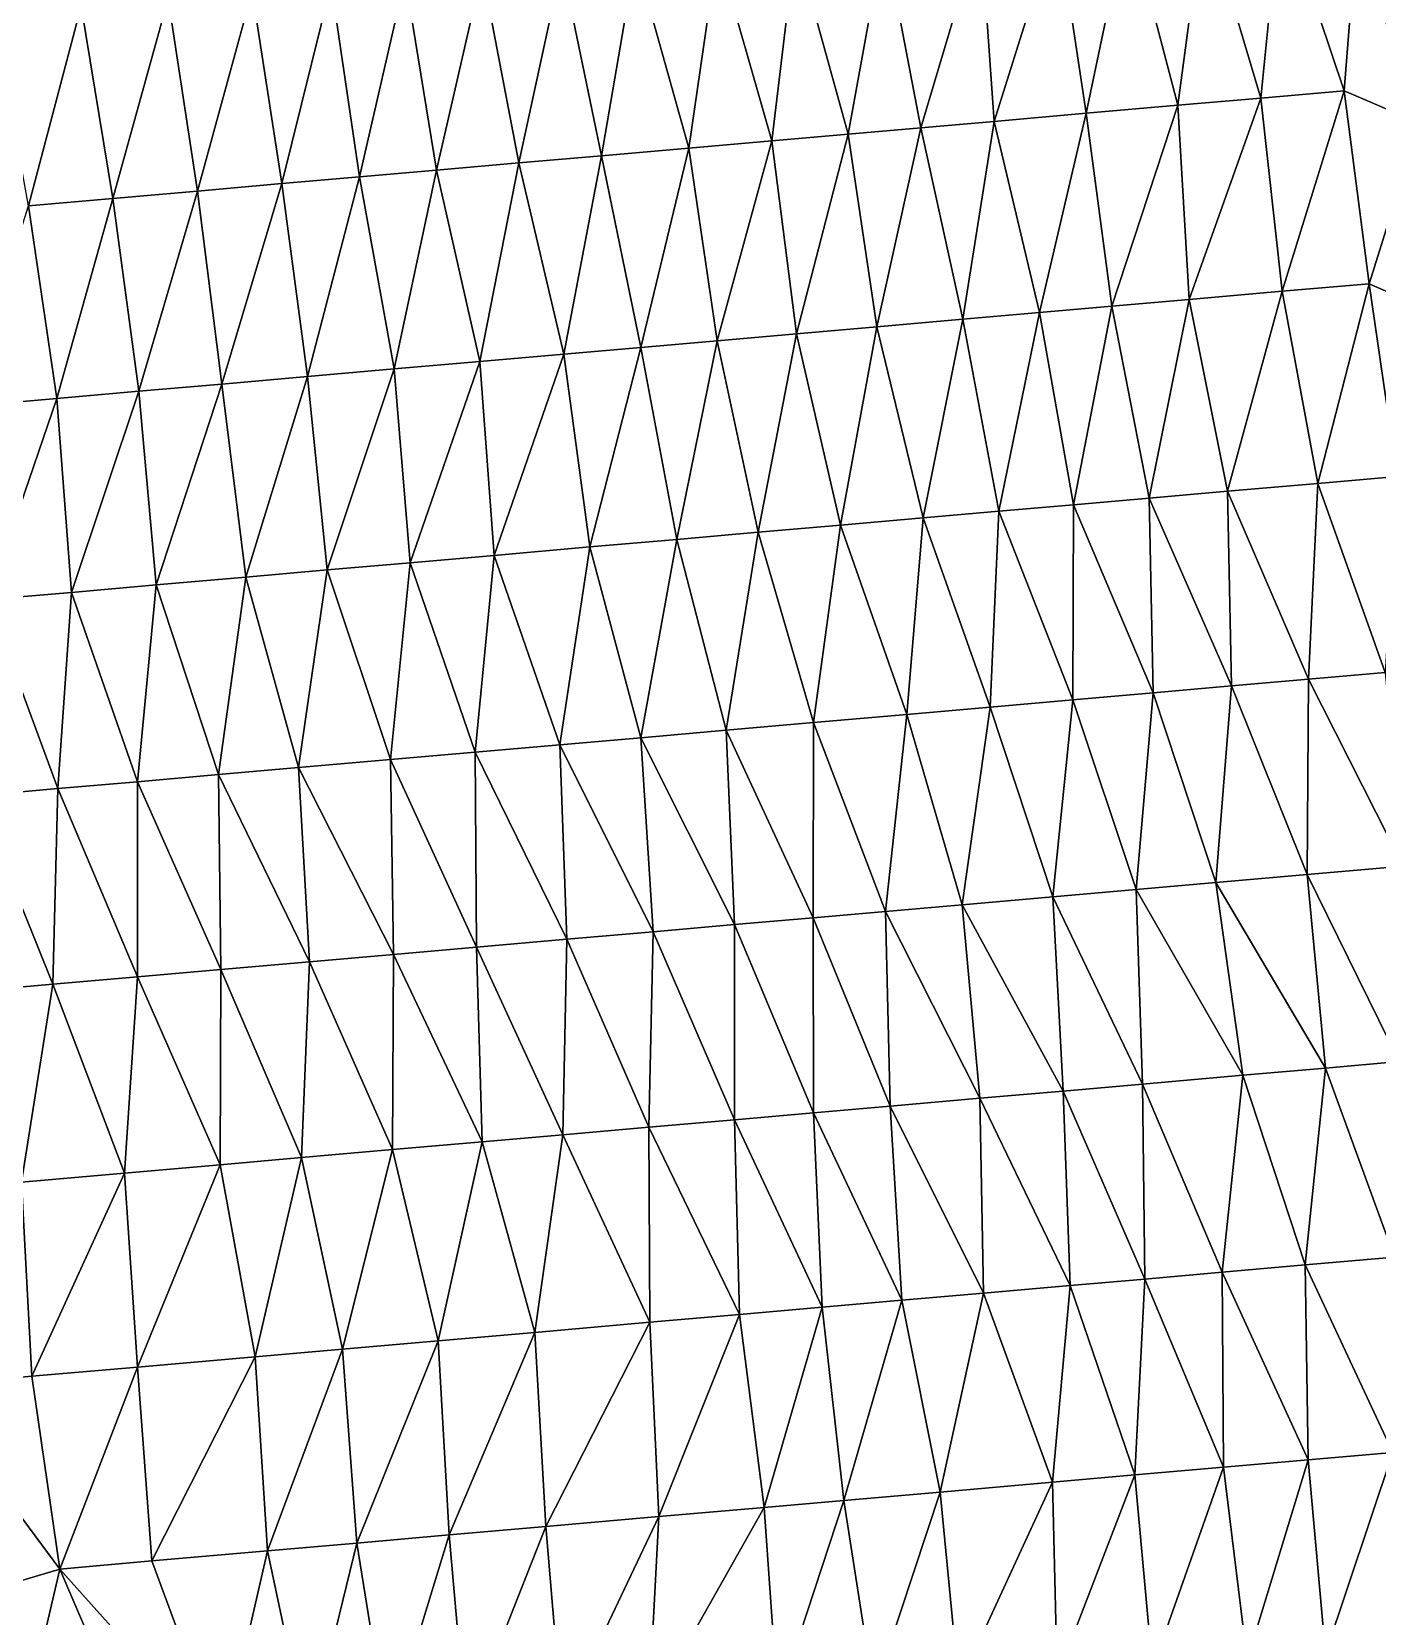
# Model space of a CAD drawing. Extents: x 993 to 3979, y 358 to 2875.
# Drawn here: x 1988 to 2308.2, y 1197.3 to 1574.5 of the extents above; entities that cross this region are included whole.
import ezdxf

# ---------------------------------------------------------------- set-up
doc = ezdxf.new("R2010")
doc.units = 0
doc.header["$MEASUREMENT"] = 0

msp = doc.modelspace()

# ---------------------------------------------------------------- linework, layer by layer
at = {"layer": 'modelTopoInnerCoarse_ts', "color": 2}
for points in [[(2267, 1603.93, 2621.92), (2260.73, 1556.94, 2616.47), (2248.85, 1602.34, 2604.49), (2267, 1603.93, 2621.92)], [(2280.51, 1558.67, 2629.57), (2260.73, 1556.94, 2616.47), (2267, 1603.93, 2621.92), (2280.51, 1558.67, 2629.57)], [(2285.18, 1605.52, 2639.28), (2280.51, 1558.67, 2629.57), (2267, 1603.93, 2621.92), (2285.18, 1605.52, 2639.28)], [(2300.31, 1560.4, 2642.61), (2280.51, 1558.67, 2629.57), (2285.18, 1605.52, 2639.28), (2300.31, 1560.4, 2642.61)], [(2300.31, 1560.4, 2642.61), (2285.18, 1605.52, 2639.28), (2303.23, 1597.8, 2652.56), (2300.31, 1560.4, 2642.61)], [(2213.74, 1599.27, 2566.43), (2199.55, 1551.59, 2582.06), (2190.89, 1597.27, 2561.5), (2213.74, 1599.27, 2566.43)], [(2217.02, 1553.11, 2601.32), (2199.55, 1551.59, 2582.06), (2213.74, 1599.27, 2566.43), (2217.02, 1553.11, 2601.32)], [(2231.99, 1600.86, 2583.61), (2217.02, 1553.11, 2601.32), (2213.74, 1599.27, 2566.43), (2231.99, 1600.86, 2583.61)], [(2238.94, 1555.03, 2608.73), (2217.02, 1553.11, 2601.32), (2231.99, 1600.86, 2583.61), (2238.94, 1555.03, 2608.73)], [(2248.85, 1602.34, 2604.49), (2238.94, 1555.03, 2608.73), (2231.99, 1600.86, 2583.61), (2248.85, 1602.34, 2604.49)], [(2260.73, 1556.94, 2616.47), (2238.94, 1555.03, 2608.73), (2248.85, 1602.34, 2604.49), (2260.73, 1556.94, 2616.47)], [(2169.79, 1595.42, 2551.92), (2164.14, 1548.49, 2544.83), (2151.22, 1593.8, 2535.59), (2169.79, 1595.42, 2551.92)], [(2182.32, 1550.08, 2562.17), (2164.14, 1548.49, 2544.83), (2169.79, 1595.42, 2551.92), (2182.32, 1550.08, 2562.17)], [(2190.89, 1597.27, 2561.5), (2182.32, 1550.08, 2562.17), (2169.79, 1595.42, 2551.92), (2190.89, 1597.27, 2561.5)], [(2199.55, 1551.59, 2582.06), (2182.32, 1550.08, 2562.17), (2190.89, 1597.27, 2561.5), (2199.55, 1551.59, 2582.06)], [(2318.24, 1552.67, 2656.22), (2300.31, 1560.4, 2642.61), (2303.23, 1597.8, 2652.56), (2318.24, 1552.67, 2656.22)], [(2318.24, 1552.67, 2656.22), (2303.23, 1597.8, 2652.56), (2320.5, 1590.02, 2667.93), (2318.24, 1552.67, 2656.22)], [(2131.7, 1592.09, 2521.8), (2123.62, 1544.94, 2521.17), (2114.2, 1590.56, 2502.64), (2131.7, 1592.09, 2521.8)], [(2144.35, 1546.76, 2531.73), (2123.62, 1544.94, 2521.17), (2131.7, 1592.09, 2521.8), (2144.35, 1546.76, 2531.73)], [(2151.22, 1593.8, 2535.59), (2144.35, 1546.76, 2531.73), (2131.7, 1592.09, 2521.8), (2151.22, 1593.8, 2535.59)], [(2164.14, 1548.49, 2544.83), (2144.35, 1546.76, 2531.73), (2151.22, 1593.8, 2535.59), (2164.14, 1548.49, 2544.83)], [(2095.25, 1588.9, 2487.33), (2084.35, 1541.51, 2494.19), (2076.88, 1587.29, 2470.46), (2095.25, 1588.9, 2487.33)], [(2103.96, 1543.22, 2507.76), (2084.35, 1541.51, 2494.19), (2095.25, 1588.9, 2487.33), (2103.96, 1543.22, 2507.76)], [(2114.2, 1590.56, 2502.64), (2103.96, 1543.22, 2507.76), (2095.25, 1588.9, 2487.33), (2114.2, 1590.56, 2502.64)], [(2123.62, 1544.94, 2521.17), (2103.96, 1543.22, 2507.76), (2114.2, 1590.56, 2502.64), (2123.62, 1544.94, 2521.17)], [(2040.5, 1584.11, 2435.8), (2027.46, 1536.53, 2448.37), (2020.52, 1582.36, 2423.22), (2040.5, 1584.11, 2435.8)], [(2047.53, 1538.29, 2460.72), (2027.46, 1536.53, 2448.37), (2040.5, 1584.11, 2435.8), (2047.53, 1538.29, 2460.72)], [(2059.28, 1585.75, 2451.55), (2047.53, 1538.29, 2460.72), (2040.5, 1584.11, 2435.8), (2059.28, 1585.75, 2451.55)], [(2066.02, 1539.9, 2477.23), (2047.53, 1538.29, 2460.72), (2059.28, 1585.75, 2451.55), (2066.02, 1539.9, 2477.23)], [(2076.88, 1587.29, 2470.46), (2066.02, 1539.9, 2477.23), (2059.28, 1585.75, 2451.55), (2076.88, 1587.29, 2470.46)], [(2084.35, 1541.51, 2494.19), (2066.02, 1539.9, 2477.23), (2076.88, 1587.29, 2470.46), (2084.35, 1541.51, 2494.19)], [(1999.78, 1580.55, 2412.67), (1987.3, 1533.02, 2423.78), (1978.91, 1578.72, 2402.5), (1999.78, 1580.55, 2412.67)], [(2007.32, 1534.77, 2436.24), (1987.3, 1533.02, 2423.78), (1999.78, 1580.55, 2412.67), (2007.32, 1534.77, 2436.24)], [(2020.52, 1582.36, 2423.22), (2007.32, 1534.77, 2436.24), (1999.78, 1580.55, 2412.67), (2020.52, 1582.36, 2423.22)], [(2027.46, 1536.53, 2448.37), (2007.32, 1534.77, 2436.24), (2020.52, 1582.36, 2423.22), (2027.46, 1536.53, 2448.37)], [(2263.4, 1510.73, 2652.99), (2260.73, 1556.94, 2616.47), (2280.51, 1558.67, 2629.57), (2263.4, 1510.73, 2652.99)], [(2263.4, 1510.73, 2652.99), (2280.51, 1558.67, 2629.57), (2285.52, 1512.67, 2659.86), (2263.4, 1510.73, 2652.99)], [(2300.31, 1560.4, 2642.61), (2285.52, 1512.67, 2659.86), (2280.51, 1558.67, 2629.57), (2300.31, 1560.4, 2642.61)], [(2306.27, 1514.48, 2670.37), (2285.52, 1512.67, 2659.86), (2300.31, 1560.4, 2642.61), (2306.27, 1514.48, 2670.37)], [(2318.24, 1552.67, 2656.22), (2306.27, 1514.48, 2670.37), (2300.31, 1560.4, 2642.61), (2318.24, 1552.67, 2656.22)], [(2238.94, 1555.03, 2608.73), (2227.82, 1507.62, 2616.21), (2217.02, 1553.11, 2601.32), (2238.94, 1555.03, 2608.73)], [(2245.04, 1509.13, 2636.11), (2227.82, 1507.62, 2616.21), (2238.94, 1555.03, 2608.73), (2245.04, 1509.13, 2636.11)], [(2260.73, 1556.94, 2616.47), (2245.04, 1509.13, 2636.11), (2238.94, 1555.03, 2608.73), (2260.73, 1556.94, 2616.47)], [(2263.4, 1510.73, 2652.99), (2245.04, 1509.13, 2636.11), (2260.73, 1556.94, 2616.47), (2263.4, 1510.73, 2652.99)], [(2182.32, 1550.08, 2562.17), (2169.97, 1502.56, 2572.92), (2164.14, 1548.49, 2544.83), (2182.32, 1550.08, 2562.17)], [(2189.09, 1504.23, 2587.78), (2169.97, 1502.56, 2572.92), (2182.32, 1550.08, 2562.17), (2189.09, 1504.23, 2587.78)], [(2199.55, 1551.59, 2582.06), (2189.09, 1504.23, 2587.78), (2182.32, 1550.08, 2562.17), (2199.55, 1551.59, 2582.06)], [(2209.54, 1506.02, 2599.1), (2189.09, 1504.23, 2587.78), (2199.55, 1551.59, 2582.06), (2209.54, 1506.02, 2599.1)], [(2217.02, 1553.11, 2601.32), (2209.54, 1506.02, 2599.1), (2199.55, 1551.59, 2582.06), (2217.02, 1553.11, 2601.32)], [(2227.82, 1507.62, 2616.21), (2209.54, 1506.02, 2599.1), (2217.02, 1553.11, 2601.32), (2227.82, 1507.62, 2616.21)], [(2323.86, 1506.73, 2684.88), (2306.27, 1514.48, 2670.37), (2318.24, 1552.67, 2656.22), (2323.86, 1506.73, 2684.88)], [(2144.35, 1546.76, 2531.73), (2132.94, 1499.32, 2539.97), (2123.62, 1544.94, 2521.17), (2144.35, 1546.76, 2531.73)], [(2151.14, 1500.91, 2557.28), (2132.94, 1499.32, 2539.97), (2144.35, 1546.76, 2531.73), (2151.14, 1500.91, 2557.28)], [(2164.14, 1548.49, 2544.83), (2151.14, 1500.91, 2557.28), (2144.35, 1546.76, 2531.73), (2164.14, 1548.49, 2544.83)], [(2169.97, 1502.56, 2572.92), (2151.14, 1500.91, 2557.28), (2164.14, 1548.49, 2544.83), (2169.97, 1502.56, 2572.92)], [(2103.96, 1543.22, 2507.76), (2094.68, 1495.97, 2510.31), (2084.35, 1541.51, 2494.19), (2103.96, 1543.22, 2507.76)], [(2114.61, 1497.72, 2523.02), (2094.68, 1495.97, 2510.31), (2103.96, 1543.22, 2507.76), (2114.61, 1497.72, 2523.02)], [(2123.62, 1544.94, 2521.17), (2114.61, 1497.72, 2523.02), (2103.96, 1543.22, 2507.76), (2123.62, 1544.94, 2521.17)], [(2132.94, 1499.32, 2539.97), (2114.61, 1497.72, 2523.02), (2123.62, 1544.94, 2521.17), (2132.94, 1499.32, 2539.97)], [(2066.02, 1539.9, 2477.23), (2053.67, 1492.38, 2488), (2047.53, 1538.29, 2460.72), (2066.02, 1539.9, 2477.23)], [(2074.26, 1494.19, 2498.92), (2053.67, 1492.38, 2488), (2066.02, 1539.9, 2477.23), (2074.26, 1494.19, 2498.92)], [(2084.35, 1541.51, 2494.19), (2074.26, 1494.19, 2498.92), (2066.02, 1539.9, 2477.23), (2084.35, 1541.51, 2494.19)], [(2094.68, 1495.97, 2510.31), (2074.26, 1494.19, 2498.92), (2084.35, 1541.51, 2494.19), (2094.68, 1495.97, 2510.31)], [(2027.46, 1536.53, 2448.37), (2013.53, 1488.87, 2463.33), (2007.32, 1534.77, 2436.24), (2027.46, 1536.53, 2448.37)], [(2033.31, 1490.6, 2476.43), (2013.53, 1488.87, 2463.33), (2027.46, 1536.53, 2448.37), (2033.31, 1490.6, 2476.43)], [(2047.53, 1538.29, 2460.72), (2033.31, 1490.6, 2476.43), (2027.46, 1536.53, 2448.37), (2047.53, 1538.29, 2460.72)], [(2053.67, 1492.38, 2488), (2033.31, 1490.6, 2476.43), (2047.53, 1538.29, 2460.72), (2053.67, 1492.38, 2488)], [(1994.03, 1487.17, 2449.49), (1972.21, 1485.26, 2441.81), (1987.3, 1533.02, 2423.78), (1994.03, 1487.17, 2449.49)], [(2007.32, 1534.77, 2436.24), (1994.03, 1487.17, 2449.49), (1987.3, 1533.02, 2423.78), (2007.32, 1534.77, 2436.24)], [(2013.53, 1488.87, 2463.33), (1994.03, 1487.17, 2449.49), (2007.32, 1534.77, 2436.24), (2013.53, 1488.87, 2463.33)], [(2285.52, 1512.67, 2659.86), (2272.57, 1465.1, 2672.21), (2263.4, 1510.73, 2652.99), (2285.52, 1512.67, 2659.86)], [(2294.02, 1466.97, 2680.86), (2272.57, 1465.1, 2672.21), (2285.52, 1512.67, 2659.86), (2294.02, 1466.97, 2680.86)], [(2306.27, 1514.48, 2670.37), (2294.02, 1466.97, 2680.86), (2285.52, 1512.67, 2659.86), (2306.27, 1514.48, 2670.37)], [(2312.93, 1468.63, 2696.28), (2294.02, 1466.97, 2680.86), (2306.27, 1514.48, 2670.37), (2312.93, 1468.63, 2696.28)], [(2323.86, 1506.73, 2684.88), (2312.93, 1468.63, 2696.28), (2306.27, 1514.48, 2670.37), (2323.86, 1506.73, 2684.88)], [(2245.04, 1509.13, 2636.11), (2235.91, 1461.89, 2638.28), (2227.82, 1507.62, 2616.21), (2245.04, 1509.13, 2636.11)], [(2253.9, 1463.46, 2656.16), (2235.91, 1461.89, 2638.28), (2245.04, 1509.13, 2636.11), (2253.9, 1463.46, 2656.16)], [(2263.4, 1510.73, 2652.99), (2253.9, 1463.46, 2656.16), (2245.04, 1509.13, 2636.11), (2263.4, 1510.73, 2652.99)], [(2272.57, 1465.1, 2672.21), (2253.9, 1463.46, 2656.16), (2263.4, 1510.73, 2652.99), (2272.57, 1465.1, 2672.21)], [(2209.54, 1506.02, 2599.1), (2200.12, 1458.76, 2602.04), (2189.09, 1504.23, 2587.78), (2209.54, 1506.02, 2599.1)], [(2218.11, 1460.33, 2619.92), (2200.12, 1458.76, 2602.04), (2209.54, 1506.02, 2599.1), (2218.11, 1460.33, 2619.92)], [(2227.82, 1507.62, 2616.21), (2218.11, 1460.33, 2619.92), (2209.54, 1506.02, 2599.1), (2227.82, 1507.62, 2616.21)], [(2235.91, 1461.89, 2638.28), (2218.11, 1460.33, 2619.92), (2227.82, 1507.62, 2616.21), (2235.91, 1461.89, 2638.28)], [(2169.97, 1502.56, 2572.92), (2160.9, 1455.33, 2574.92), (2151.14, 1500.91, 2557.28), (2169.97, 1502.56, 2572.92)], [(2180.47, 1457.04, 2588.6), (2160.9, 1455.33, 2574.92), (2169.97, 1502.56, 2572.92), (2180.47, 1457.04, 2588.6)], [(2189.09, 1504.23, 2587.78), (2180.47, 1457.04, 2588.6), (2169.97, 1502.56, 2572.92), (2189.09, 1504.23, 2587.78)], [(2200.12, 1458.76, 2602.04), (2180.47, 1457.04, 2588.6), (2189.09, 1504.23, 2587.78), (2200.12, 1458.76, 2602.04)], [(2114.61, 1497.72, 2523.02), (2098.04, 1449.83, 2545.02), (2094.68, 1495.97, 2510.31), (2114.61, 1497.72, 2523.02)], [(2120.82, 1451.82, 2550.12), (2098.04, 1449.83, 2545.02), (2114.61, 1497.72, 2523.02), (2120.82, 1451.82, 2550.12)], [(2132.94, 1499.32, 2539.97), (2120.82, 1451.82, 2550.12), (2114.61, 1497.72, 2523.02), (2132.94, 1499.32, 2539.97)], [(2141.53, 1453.63, 2560.75), (2120.82, 1451.82, 2550.12), (2132.94, 1499.32, 2539.97), (2141.53, 1453.63, 2560.75)], [(2151.14, 1500.91, 2557.28), (2141.53, 1453.63, 2560.75), (2132.94, 1499.32, 2539.97), (2151.14, 1500.91, 2557.28)], [(2160.9, 1455.33, 2574.92), (2141.53, 1453.63, 2560.75), (2151.14, 1500.91, 2557.28), (2160.9, 1455.33, 2574.92)], [(2074.26, 1494.19, 2498.92), (2058.33, 1446.35, 2519.2), (2053.67, 1492.38, 2488), (2074.26, 1494.19, 2498.92)], [(2078.07, 1448.08, 2532.41), (2058.33, 1446.35, 2519.2), (2074.26, 1494.19, 2498.92), (2078.07, 1448.08, 2532.41)], [(2094.68, 1495.97, 2510.31), (2078.07, 1448.08, 2532.41), (2074.26, 1494.19, 2498.92), (2094.68, 1495.97, 2510.31)], [(2094.68, 1495.97, 2510.31), (2098.04, 1449.83, 2545.02), (2078.07, 1448.08, 2532.41), (2094.68, 1495.97, 2510.31)], [(2033.31, 1490.6, 2476.43), (2017.66, 1442.79, 2495.97), (2013.53, 1488.87, 2463.33), (2033.31, 1490.6, 2476.43)], [(2038.95, 1444.66, 2505.03), (2017.66, 1442.79, 2495.97), (2033.31, 1490.6, 2476.43), (2038.95, 1444.66, 2505.03)], [(2053.67, 1492.38, 2488), (2038.95, 1444.66, 2505.03), (2033.31, 1490.6, 2476.43), (2053.67, 1492.38, 2488)], [(2058.33, 1446.35, 2519.2), (2038.95, 1444.66, 2505.03), (2053.67, 1492.38, 2488), (2058.33, 1446.35, 2519.2)], [(1994.03, 1487.17, 2449.49), (1977.6, 1439.29, 2471.09), (1972.21, 1485.26, 2441.81), (1994.03, 1487.17, 2449.49)], [(1997.47, 1441.03, 2483.97), (1977.6, 1439.29, 2471.09), (1994.03, 1487.17, 2449.49), (1997.47, 1441.03, 2483.97)], [(2013.53, 1488.87, 2463.33), (1997.47, 1441.03, 2483.97), (1994.03, 1487.17, 2449.49), (2013.53, 1488.87, 2463.33)], [(2013.53, 1488.87, 2463.33), (2017.66, 1442.79, 2495.97), (1997.47, 1441.03, 2483.97), (2013.53, 1488.87, 2463.33)], [(2312.93, 1468.63, 2696.28), (2310.09, 1421.94, 2681.69), (2294.02, 1466.97, 2680.86), (2312.93, 1468.63, 2696.28)], [(2254.88, 1417.11, 2631.39), (2235.91, 1461.89, 2638.28), (2253.9, 1463.46, 2656.16), (2254.88, 1417.11, 2631.39)], [(2273.47, 1418.74, 2647.65), (2253.9, 1463.46, 2656.16), (2272.57, 1465.1, 2672.21), (2273.47, 1418.74, 2647.65)], [(2273.47, 1418.74, 2647.65), (2254.88, 1417.11, 2631.39), (2253.9, 1463.46, 2656.16), (2273.47, 1418.74, 2647.65)], [(2294.02, 1466.97, 2680.86), (2291.84, 1420.34, 2664.52), (2272.57, 1465.1, 2672.21), (2294.02, 1466.97, 2680.86)], [(2291.84, 1420.34, 2664.52), (2273.47, 1418.74, 2647.65), (2272.57, 1465.1, 2672.21), (2291.84, 1420.34, 2664.52)], [(2310.09, 1421.94, 2681.69), (2291.84, 1420.34, 2664.52), (2294.02, 1466.97, 2680.86), (2310.09, 1421.94, 2681.69)], [(2218.11, 1460.33, 2619.92), (2216.11, 1413.72, 2603.08), (2200.12, 1458.76, 2602.04), (2218.11, 1460.33, 2619.92)], [(2235.74, 1415.44, 2616.57), (2216.11, 1413.72, 2603.08), (2218.11, 1460.33, 2619.92), (2235.74, 1415.44, 2616.57)], [(2235.91, 1461.89, 2638.28), (2235.74, 1415.44, 2616.57), (2218.11, 1460.33, 2619.92), (2235.91, 1461.89, 2638.28)], [(2254.88, 1417.11, 2631.39), (2235.74, 1415.44, 2616.57), (2235.91, 1461.89, 2638.28), (2254.88, 1417.11, 2631.39)], [(2180.47, 1457.04, 2588.6), (2174.07, 1410.04, 2583.49), (2160.9, 1455.33, 2574.92), (2180.47, 1457.04, 2588.6)], [(2196.26, 1411.98, 2590.18), (2174.07, 1410.04, 2583.49), (2180.47, 1457.04, 2588.6), (2196.26, 1411.98, 2590.18)], [(2200.12, 1458.76, 2602.04), (2196.26, 1411.98, 2590.18), (2180.47, 1457.04, 2588.6), (2200.12, 1458.76, 2602.04)], [(2216.11, 1413.72, 2603.08), (2196.26, 1411.98, 2590.18), (2200.12, 1458.76, 2602.04), (2216.11, 1413.72, 2603.08)], [(2141.53, 1453.63, 2560.75), (2132.96, 1406.44, 2561.43), (2120.82, 1451.82, 2550.12), (2141.53, 1453.63, 2560.75)], [(2153.27, 1408.22, 2573.12), (2132.96, 1406.44, 2561.43), (2141.53, 1453.63, 2560.75), (2153.27, 1408.22, 2573.12)], [(2160.9, 1455.33, 2574.92), (2153.27, 1408.22, 2573.12), (2141.53, 1453.63, 2560.75), (2160.9, 1455.33, 2574.92)], [(2174.07, 1410.04, 2583.49), (2153.27, 1408.22, 2573.12), (2160.9, 1455.33, 2574.92), (2174.07, 1410.04, 2583.49)], [(2098.04, 1449.83, 2545.02), (2093.58, 1403, 2534.74), (2078.07, 1448.08, 2532.41), (2098.04, 1449.83, 2545.02)], [(2113.7, 1404.76, 2546.92), (2093.58, 1403, 2534.74), (2098.04, 1449.83, 2545.02), (2113.7, 1404.76, 2546.92)], [(2120.82, 1451.82, 2550.12), (2113.7, 1404.76, 2546.92), (2098.04, 1449.83, 2545.02), (2120.82, 1451.82, 2550.12)], [(2132.96, 1406.44, 2561.43), (2113.7, 1404.76, 2546.92), (2120.82, 1451.82, 2550.12), (2132.96, 1406.44, 2561.43)], [(2038.95, 1444.66, 2505.03), (2032.45, 1397.65, 2500.2), (2017.66, 1442.79, 2495.97), (2038.95, 1444.66, 2505.03)], [(2051.53, 1399.32, 2515.17), (2032.45, 1397.65, 2500.2), (2038.95, 1444.66, 2505.03), (2051.53, 1399.32, 2515.17)], [(2058.33, 1446.35, 2519.2), (2051.53, 1399.32, 2515.17), (2038.95, 1444.66, 2505.03), (2058.33, 1446.35, 2519.2)], [(2073.41, 1401.23, 2522.66), (2051.53, 1399.32, 2515.17), (2058.33, 1446.35, 2519.2), (2073.41, 1401.23, 2522.66)], [(2078.07, 1448.08, 2532.41), (2073.41, 1401.23, 2522.66), (2058.33, 1446.35, 2519.2), (2078.07, 1448.08, 2532.41)], [(2093.58, 1403, 2534.74), (2073.41, 1401.23, 2522.66), (2078.07, 1448.08, 2532.41), (2093.58, 1403, 2534.74)], [(1997.47, 1441.03, 2483.97), (1994.22, 1394.31, 2470.45), (1977.6, 1439.29, 2471.09), (1997.47, 1441.03, 2483.97)], [(2013.22, 1395.97, 2485.64), (1994.22, 1394.31, 2470.45), (1997.47, 1441.03, 2483.97), (2013.22, 1395.97, 2485.64)], [(2017.66, 1442.79, 2495.97), (2013.22, 1395.97, 2485.64), (1997.47, 1441.03, 2483.97), (2017.66, 1442.79, 2495.97)], [(2032.45, 1397.65, 2500.2), (2013.22, 1395.97, 2485.64), (2017.66, 1442.79, 2495.97), (2032.45, 1397.65, 2500.2)], [(1994.22, 1394.31, 2470.45), (1975.02, 1392.63, 2455.82), (1977.6, 1439.29, 2471.09), (1994.22, 1394.31, 2470.45)], [(2314.33, 1375.87, 2648.23), (2291.84, 1420.34, 2664.52), (2310.09, 1421.94, 2681.69), (2314.33, 1375.87, 2648.23)], [(2273.47, 1418.74, 2647.65), (2269.74, 1371.97, 2635.43), (2254.88, 1417.11, 2631.39), (2273.47, 1418.74, 2647.65)], [(2291.49, 1373.87, 2643.29), (2269.74, 1371.97, 2635.43), (2273.47, 1418.74, 2647.65), (2291.49, 1373.87, 2643.29)], [(2291.84, 1420.34, 2664.52), (2291.49, 1373.87, 2643.29), (2273.47, 1418.74, 2647.65), (2291.84, 1420.34, 2664.52)], [(2314.33, 1375.87, 2648.23), (2291.49, 1373.87, 2643.29), (2291.84, 1420.34, 2664.52), (2314.33, 1375.87, 2648.23)], [(2235.74, 1415.44, 2616.57), (2230.96, 1368.58, 2607.15), (2216.11, 1413.72, 2603.08), (2235.74, 1415.44, 2616.57)], [(2250.79, 1370.31, 2620.13), (2230.96, 1368.58, 2607.15), (2235.74, 1415.44, 2616.57), (2250.79, 1370.31, 2620.13)], [(2254.88, 1417.11, 2631.39), (2250.79, 1370.31, 2620.13), (2235.74, 1415.44, 2616.57), (2254.88, 1417.11, 2631.39)], [(2269.74, 1371.97, 2635.43), (2250.79, 1370.31, 2620.13), (2254.88, 1417.11, 2631.39), (2269.74, 1371.97, 2635.43)], [(2196.26, 1411.98, 2590.18), (2191.2, 1365.1, 2581.48), (2174.07, 1410.04, 2583.49), (2196.26, 1411.98, 2590.18)], [(2209.38, 1366.69, 2598.86), (2191.2, 1365.1, 2581.48), (2196.26, 1411.98, 2590.18), (2209.38, 1366.69, 2598.86)], [(2216.11, 1413.72, 2603.08), (2209.38, 1366.69, 2598.86), (2196.26, 1411.98, 2590.18), (2216.11, 1413.72, 2603.08)], [(2230.96, 1368.58, 2607.15), (2209.38, 1366.69, 2598.86), (2216.11, 1413.72, 2603.08), (2230.96, 1368.58, 2607.15)], [(2155.22, 1361.95, 2545.76), (2132.96, 1406.44, 2561.43), (2153.27, 1408.22, 2573.12), (2155.22, 1361.95, 2545.76)], [(2174.07, 1410.04, 2583.49), (2173.97, 1363.59, 2561.61), (2153.27, 1408.22, 2573.12), (2174.07, 1410.04, 2583.49)], [(2173.97, 1363.59, 2561.61), (2155.22, 1361.95, 2545.76), (2153.27, 1408.22, 2573.12), (2173.97, 1363.59, 2561.61)], [(2191.2, 1365.1, 2581.48), (2173.97, 1363.59, 2561.61), (2174.07, 1410.04, 2583.49), (2191.2, 1365.1, 2581.48)], [(2093.88, 1356.59, 2511.78), (2073.41, 1401.23, 2522.66), (2093.58, 1403, 2534.74), (2093.88, 1356.59, 2511.78)], [(2115.34, 1358.46, 2520.4), (2093.58, 1403, 2534.74), (2113.7, 1404.76, 2546.92), (2115.34, 1358.46, 2520.4)], [(2115.34, 1358.46, 2520.4), (2093.88, 1356.59, 2511.78), (2093.58, 1403, 2534.74), (2115.34, 1358.46, 2520.4)], [(2135.93, 1360.26, 2531.34), (2113.7, 1404.76, 2546.92), (2132.96, 1406.44, 2561.43), (2135.93, 1360.26, 2531.34)], [(2135.93, 1360.26, 2531.34), (2115.34, 1358.46, 2520.4), (2113.7, 1404.76, 2546.92), (2135.93, 1360.26, 2531.34)], [(2155.22, 1361.95, 2545.76), (2135.93, 1360.26, 2531.34), (2132.96, 1406.44, 2561.43), (2155.22, 1361.95, 2545.76)], [(2054.1, 1353.11, 2486.16), (2032.45, 1397.65, 2500.2), (2051.53, 1399.32, 2515.17), (2054.1, 1353.11, 2486.16)], [(2074.13, 1354.86, 2498.6), (2051.53, 1399.32, 2515.17), (2073.41, 1401.23, 2522.66), (2074.13, 1354.86, 2498.6)], [(2074.13, 1354.86, 2498.6), (2054.1, 1353.11, 2486.16), (2051.53, 1399.32, 2515.17), (2074.13, 1354.86, 2498.6)], [(2093.88, 1356.59, 2511.78), (2074.13, 1354.86, 2498.6), (2073.41, 1401.23, 2522.66), (2093.88, 1356.59, 2511.78)], [(2013.22, 1395.97, 2485.64), (2013.17, 1349.52, 2463.62), (1994.22, 1394.31, 2470.45), (2013.22, 1395.97, 2485.64)], [(2033.04, 1351.26, 2476.48), (2013.17, 1349.52, 2463.62), (2013.22, 1395.97, 2485.64), (2033.04, 1351.26, 2476.48)], [(2033.04, 1351.26, 2476.48), (2013.22, 1395.97, 2485.64), (2032.45, 1397.65, 2500.2), (2033.04, 1351.26, 2476.48)], [(2054.1, 1353.11, 2486.16), (2033.04, 1351.26, 2476.48), (2032.45, 1397.65, 2500.2), (2054.1, 1353.11, 2486.16)], [(1993.1, 1347.77, 2451.29), (1973.39, 1346.04, 2438.01), (1975.02, 1392.63, 2455.82), (1993.1, 1347.77, 2451.29)], [(1994.22, 1394.31, 2470.45), (1993.1, 1347.77, 2451.29), (1975.02, 1392.63, 2455.82), (1994.22, 1394.31, 2470.45)], [(2013.17, 1349.52, 2463.62), (1993.1, 1347.77, 2451.29), (1994.22, 1394.31, 2470.45), (2013.17, 1349.52, 2463.62)], [(2295.82, 1327.81, 2609.59), (2269.74, 1371.97, 2635.43), (2291.49, 1373.87, 2643.29), (2295.82, 1327.81, 2609.59)], [(2314.33, 1375.87, 2648.23), (2313.42, 1329.35, 2628.52), (2291.49, 1373.87, 2643.29), (2314.33, 1375.87, 2648.23)], [(2313.42, 1329.35, 2628.52), (2295.82, 1327.81, 2609.59), (2291.49, 1373.87, 2643.29), (2313.42, 1329.35, 2628.52)], [(2252.33, 1324.01, 2593.86), (2230.96, 1368.58, 2607.15), (2250.79, 1370.31, 2620.13), (2252.33, 1324.01, 2593.86)], [(2276.18, 1326.1, 2596.13), (2250.79, 1370.31, 2620.13), (2269.74, 1371.97, 2635.43), (2276.18, 1326.1, 2596.13)], [(2276.18, 1326.1, 2596.13), (2252.33, 1324.01, 2593.86), (2250.79, 1370.31, 2620.13), (2276.18, 1326.1, 2596.13)], [(2295.82, 1327.81, 2609.59), (2276.18, 1326.1, 2596.13), (2269.74, 1371.97, 2635.43), (2295.82, 1327.81, 2609.59)], [(2213.63, 1320.62, 2565.37), (2191.2, 1365.1, 2581.48), (2209.38, 1366.69, 2598.86), (2213.63, 1320.62, 2565.37)], [(2233.42, 1322.35, 2578.45), (2209.38, 1366.69, 2598.86), (2230.96, 1368.58, 2607.15), (2233.42, 1322.35, 2578.45)], [(2233.42, 1322.35, 2578.45), (2213.63, 1320.62, 2565.37), (2209.38, 1366.69, 2598.86), (2233.42, 1322.35, 2578.45)], [(2252.33, 1324.01, 2593.86), (2233.42, 1322.35, 2578.45), (2230.96, 1368.58, 2607.15), (2252.33, 1324.01, 2593.86)], [(2155.25, 1315.52, 2523.52), (2135.93, 1360.26, 2531.34), (2155.22, 1361.95, 2545.76), (2155.25, 1315.52, 2523.52)], [(2174.07, 1317.16, 2539.19), (2155.22, 1361.95, 2545.76), (2173.97, 1363.59, 2561.61), (2174.07, 1317.16, 2539.19)], [(2174.07, 1317.16, 2539.19), (2155.25, 1315.52, 2523.52), (2155.22, 1361.95, 2545.76), (2174.07, 1317.16, 2539.19)], [(2192.3, 1318.76, 2556.41), (2173.97, 1363.59, 2561.61), (2191.2, 1365.1, 2581.48), (2192.3, 1318.76, 2556.41)], [(2192.3, 1318.76, 2556.41), (2174.07, 1317.16, 2539.19), (2173.97, 1363.59, 2561.61), (2192.3, 1318.76, 2556.41)], [(2213.63, 1320.62, 2565.37), (2192.3, 1318.76, 2556.41), (2191.2, 1365.1, 2581.48), (2213.63, 1320.62, 2565.37)], [(2115.34, 1358.46, 2520.4), (2114.37, 1311.94, 2500.83), (2093.88, 1356.59, 2511.78), (2115.34, 1358.46, 2520.4)], [(2134.83, 1313.73, 2512.12), (2114.37, 1311.94, 2500.83), (2115.34, 1358.46, 2520.4), (2134.83, 1313.73, 2512.12)], [(2135.93, 1360.26, 2531.34), (2134.83, 1313.73, 2512.12), (2115.34, 1358.46, 2520.4), (2135.93, 1360.26, 2531.34)], [(2155.25, 1315.52, 2523.52), (2134.83, 1313.73, 2512.12), (2135.93, 1360.26, 2531.34), (2155.25, 1315.52, 2523.52)], [(2074.13, 1354.86, 2498.6), (2073.9, 1308.4, 2477.07), (2054.1, 1353.11, 2486.16), (2074.13, 1354.86, 2498.6)], [(2095.25, 1310.27, 2485.98), (2073.9, 1308.4, 2477.07), (2074.13, 1354.86, 2498.6), (2095.25, 1310.27, 2485.98)], [(2095.25, 1310.27, 2485.98), (2074.13, 1354.86, 2498.6), (2093.88, 1356.59, 2511.78), (2095.25, 1310.27, 2485.98)], [(2114.37, 1311.94, 2500.83), (2095.25, 1310.27, 2485.98), (2093.88, 1356.59, 2511.78), (2114.37, 1311.94, 2500.83)], [(2033.04, 1351.26, 2476.48), (2032.85, 1304.81, 2454.84), (2013.17, 1349.52, 2463.62), (2033.04, 1351.26, 2476.48)], [(2052.19, 1306.5, 2469.09), (2032.85, 1304.81, 2454.84), (2033.04, 1351.26, 2476.48), (2052.19, 1306.5, 2469.09)], [(2054.1, 1353.11, 2486.16), (2052.19, 1306.5, 2469.09), (2033.04, 1351.26, 2476.48), (2054.1, 1353.11, 2486.16)], [(2073.9, 1308.4, 2477.07), (2052.19, 1306.5, 2469.09), (2054.1, 1353.11, 2486.16), (2073.9, 1308.4, 2477.07)], [(1993.1, 1347.77, 2451.29), (1985.59, 1300.67, 2449.13), (1973.39, 1346.04, 2438.01), (1993.1, 1347.77, 2451.29)], [(2010.13, 1302.82, 2449.55), (1985.59, 1300.67, 2449.13), (1993.1, 1347.77, 2451.29), (2010.13, 1302.82, 2449.55)], [(2013.17, 1349.52, 2463.62), (2010.13, 1302.82, 2449.55), (1993.1, 1347.77, 2451.29), (2013.17, 1349.52, 2463.62)], [(2032.85, 1304.81, 2454.84), (2010.13, 1302.82, 2449.55), (2013.17, 1349.52, 2463.62), (2032.85, 1304.81, 2454.84)], [(2295.82, 1327.81, 2609.59), (2291.04, 1280.96, 2600.17), (2276.18, 1326.1, 2596.13), (2295.82, 1327.81, 2609.59)], [(2312.31, 1282.82, 2609.32), (2291.04, 1280.96, 2600.17), (2295.82, 1327.81, 2609.59), (2312.31, 1282.82, 2609.32)], [(2313.42, 1329.35, 2628.52), (2312.31, 1282.82, 2609.32), (2295.82, 1327.81, 2609.59), (2313.42, 1329.35, 2628.52)], [(2252.84, 1277.61, 2570.34), (2233.42, 1322.35, 2578.45), (2252.33, 1324.01, 2593.86), (2252.84, 1277.61, 2570.34)], [(2276.18, 1326.1, 2596.13), (2271.29, 1279.23, 2586.99), (2252.33, 1324.01, 2593.86), (2276.18, 1326.1, 2596.13)], [(2271.29, 1279.23, 2586.99), (2252.84, 1277.61, 2570.34), (2252.33, 1324.01, 2593.86), (2271.29, 1279.23, 2586.99)], [(2291.04, 1280.96, 2600.17), (2271.29, 1279.23, 2586.99), (2276.18, 1326.1, 2596.13), (2291.04, 1280.96, 2600.17)], [(2214.49, 1274.26, 2540.93), (2192.3, 1318.76, 2556.41), (2213.63, 1320.62, 2565.37), (2214.49, 1274.26, 2540.93)], [(2235.12, 1276.06, 2551.75), (2213.63, 1320.62, 2565.37), (2233.42, 1322.35, 2578.45), (2235.12, 1276.06, 2551.75)], [(2235.12, 1276.06, 2551.75), (2214.49, 1274.26, 2540.93), (2213.63, 1320.62, 2565.37), (2235.12, 1276.06, 2551.75)], [(2252.84, 1277.61, 2570.34), (2235.12, 1276.06, 2551.75), (2233.42, 1322.35, 2578.45), (2252.84, 1277.61, 2570.34)], [(2176.07, 1270.9, 2511.69), (2155.25, 1315.52, 2523.52), (2174.07, 1317.16, 2539.19), (2176.07, 1270.9, 2511.69)], [(2195.05, 1272.56, 2526.93), (2174.07, 1317.16, 2539.19), (2192.3, 1318.76, 2556.41), (2195.05, 1272.56, 2526.93)], [(2195.05, 1272.56, 2526.93), (2176.07, 1270.9, 2511.69), (2174.07, 1317.16, 2539.19), (2195.05, 1272.56, 2526.93)], [(2214.49, 1274.26, 2540.93), (2195.05, 1272.56, 2526.93), (2192.3, 1318.76, 2556.41), (2214.49, 1274.26, 2540.93)], [(2135.08, 1267.31, 2489.3), (2114.37, 1311.94, 2500.83), (2134.83, 1313.73, 2512.12), (2135.08, 1267.31, 2489.3)], [(2156.41, 1269.18, 2498.27), (2134.83, 1313.73, 2512.12), (2155.25, 1315.52, 2523.52), (2156.41, 1269.18, 2498.27)], [(2156.41, 1269.18, 2498.27), (2135.08, 1267.31, 2489.3), (2134.83, 1313.73, 2512.12), (2156.41, 1269.18, 2498.27)], [(2176.07, 1270.9, 2511.69), (2156.41, 1269.18, 2498.27), (2155.25, 1315.52, 2523.52), (2176.07, 1270.9, 2511.69)], [(2095.25, 1310.27, 2485.98), (2084.71, 1262.91, 2491.9), (2073.9, 1308.4, 2477.07), (2095.25, 1310.27, 2485.98)], [(2107.73, 1264.92, 2496.38), (2084.71, 1262.91, 2491.9), (2095.25, 1310.27, 2485.98), (2107.73, 1264.92, 2496.38)], [(2114.37, 1311.94, 2500.83), (2107.73, 1264.92, 2496.38), (2095.25, 1310.27, 2485.98), (2114.37, 1311.94, 2500.83)], [(2135.08, 1267.31, 2489.3), (2107.73, 1264.92, 2496.38), (2114.37, 1311.94, 2500.83), (2135.08, 1267.31, 2489.3)], [(2052.19, 1306.5, 2469.09), (2041.19, 1259.1, 2476.25), (2032.85, 1304.81, 2454.84), (2052.19, 1306.5, 2469.09)], [(2062.01, 1260.92, 2486.58), (2041.19, 1259.1, 2476.25), (2052.19, 1306.5, 2469.09), (2062.01, 1260.92, 2486.58)], [(2073.9, 1308.4, 2477.07), (2062.01, 1260.92, 2486.58), (2052.19, 1306.5, 2469.09), (2073.9, 1308.4, 2477.07)], [(2084.71, 1262.91, 2491.9), (2062.01, 1260.92, 2486.58), (2073.9, 1308.4, 2477.07), (2084.71, 1262.91, 2491.9)], [(2010.13, 1302.82, 2449.55), (1988.06, 1254.45, 2486.21), (1985.59, 1300.67, 2449.13), (2010.13, 1302.82, 2449.55)], [(2010.13, 1302.82, 2449.55), (2013.22, 1256.65, 2484.96), (1988.06, 1254.45, 2486.21), (2010.13, 1302.82, 2449.55)], [(2032.85, 1304.81, 2454.84), (2013.22, 1256.65, 2484.96), (2010.13, 1302.82, 2449.55), (2032.85, 1304.81, 2454.84)], [(2041.19, 1259.1, 2476.25), (2013.22, 1256.65, 2484.96), (2032.85, 1304.81, 2454.84), (2041.19, 1259.1, 2476.25)], [(1985.59, 1300.67, 2449.13), (1988.06, 1254.45, 2486.21), (1962.4, 1252.2, 2488.77), (1985.59, 1300.67, 2449.13)], [(2312.31, 1282.82, 2609.32), (2311.91, 1236.34, 2588.23), (2291.04, 1280.96, 2600.17), (2312.31, 1282.82, 2609.32)], [(2271.6, 1232.82, 2564.01), (2252.84, 1277.61, 2570.34), (2271.29, 1279.23, 2586.99), (2271.6, 1232.82, 2564.01)], [(2291.7, 1234.58, 2576.25), (2271.29, 1279.23, 2586.99), (2291.04, 1280.96, 2600.17), (2291.7, 1234.58, 2576.25)], [(2291.7, 1234.58, 2576.25), (2271.6, 1232.82, 2564.01), (2271.29, 1279.23, 2586.99), (2291.7, 1234.58, 2576.25)], [(2311.91, 1236.34, 2588.23), (2291.7, 1234.58, 2576.25), (2291.04, 1280.96, 2600.17), (2311.91, 1236.34, 2588.23)], [(2235.12, 1276.06, 2551.75), (2230.88, 1229.26, 2540.9), (2214.49, 1274.26, 2540.93), (2235.12, 1276.06, 2551.75)], [(2250.49, 1230.97, 2554.44), (2230.88, 1229.26, 2540.9), (2235.12, 1276.06, 2551.75), (2250.49, 1230.97, 2554.44)], [(2252.84, 1277.61, 2570.34), (2250.49, 1230.97, 2554.44), (2235.12, 1276.06, 2551.75), (2252.84, 1277.61, 2570.34)], [(2271.6, 1232.82, 2564.01), (2250.49, 1230.97, 2554.44), (2252.84, 1277.61, 2570.34), (2271.6, 1232.82, 2564.01)], [(2176.07, 1270.9, 2511.69), (2162.28, 1223.25, 2526.28), (2156.41, 1269.18, 2498.27), (2176.07, 1270.9, 2511.69)], [(2181.26, 1224.91, 2541.5), (2162.28, 1223.25, 2526.28), (2176.07, 1270.9, 2511.69), (2181.26, 1224.91, 2541.5)], [(2195.05, 1272.56, 2526.93), (2181.26, 1224.91, 2541.5), (2176.07, 1270.9, 2511.69), (2195.05, 1272.56, 2526.93)], [(2204.21, 1226.92, 2546.17), (2181.26, 1224.91, 2541.5), (2195.05, 1272.56, 2526.93), (2204.21, 1226.92, 2546.17)], [(2214.49, 1274.26, 2540.93), (2204.21, 1226.92, 2546.17), (2195.05, 1272.56, 2526.93), (2214.49, 1274.26, 2540.93)], [(2230.88, 1229.26, 2540.9), (2204.21, 1226.92, 2546.17), (2214.49, 1274.26, 2540.93), (2230.88, 1229.26, 2540.9)], [(2135.08, 1267.31, 2489.3), (2110.39, 1218.71, 2532.91), (2107.73, 1264.92, 2496.38), (2135.08, 1267.31, 2489.3)], [(2135.08, 1267.31, 2489.3), (2137.27, 1221.06, 2527.1), (2110.39, 1218.71, 2532.91), (2135.08, 1267.31, 2489.3)], [(2156.41, 1269.18, 2498.27), (2137.27, 1221.06, 2527.1), (2135.08, 1267.31, 2489.3), (2156.41, 1269.18, 2498.27)], [(2156.41, 1269.18, 2498.27), (2162.28, 1223.25, 2526.28), (2137.27, 1221.06, 2527.1), (2156.41, 1269.18, 2498.27)], [(2107.73, 1264.92, 2496.38), (2087.37, 1216.7, 2528.44), (2084.71, 1262.91, 2491.9), (2107.73, 1264.92, 2496.38)], [(2107.73, 1264.92, 2496.38), (2110.39, 1218.71, 2532.91), (2087.37, 1216.7, 2528.44), (2107.73, 1264.92, 2496.38)], [(2062.01, 1260.92, 2486.58), (2044.1, 1212.91, 2512.12), (2041.19, 1259.1, 2476.25), (2062.01, 1260.92, 2486.58)], [(2062.01, 1260.92, 2486.58), (2065.42, 1214.78, 2521.13), (2044.1, 1212.91, 2512.12), (2062.01, 1260.92, 2486.58)], [(2084.71, 1262.91, 2491.9), (2065.42, 1214.78, 2521.13), (2062.01, 1260.92, 2486.58), (2084.71, 1262.91, 2491.9)], [(2084.71, 1262.91, 2491.9), (2087.37, 1216.7, 2528.44), (2065.42, 1214.78, 2521.13), (2084.71, 1262.91, 2491.9)], [(2013.22, 1256.65, 2484.96), (1994.7, 1208.59, 2512.16), (1988.06, 1254.45, 2486.21), (2013.22, 1256.65, 2484.96)], [(2016.63, 1210.51, 2519.52), (1994.7, 1208.59, 2512.16), (2013.22, 1256.65, 2484.96), (2016.63, 1210.51, 2519.52)], [(2041.19, 1259.1, 2476.25), (2016.63, 1210.51, 2519.52), (2013.22, 1256.65, 2484.96), (2041.19, 1259.1, 2476.25)], [(2041.19, 1259.1, 2476.25), (2044.1, 1212.91, 2512.12), (2016.63, 1210.51, 2519.52), (2041.19, 1259.1, 2476.25)], [(1988.06, 1254.45, 2486.21), (1994.7, 1208.59, 2512.16), (1962.4, 1252.2, 2488.77), (1988.06, 1254.45, 2486.21)], [(2291.7, 1234.58, 2576.25), (2277.22, 1186.87, 2592.69), (2271.6, 1232.82, 2564.01), (2291.7, 1234.58, 2576.25)], [(2295.85, 1188.5, 2608.85), (2277.22, 1186.87, 2592.69), (2291.7, 1234.58, 2576.25), (2295.85, 1188.5, 2608.85)], [(2311.91, 1236.34, 2588.23), (2295.85, 1188.5, 2608.85), (2291.7, 1234.58, 2576.25), (2311.91, 1236.34, 2588.23)], [(2311.91, 1236.34, 2588.23), (2314.03, 1190.09, 2626.2), (2295.85, 1188.5, 2608.85), (2311.91, 1236.34, 2588.23)], [(2232.01, 1182.91, 2581.53), (2230.88, 1229.26, 2540.9), (2250.49, 1230.97, 2554.44), (2232.01, 1182.91, 2581.53)], [(2232.01, 1182.91, 2581.53), (2250.49, 1230.97, 2554.44), (2254.69, 1184.9, 2586.9), (2232.01, 1182.91, 2581.53)], [(2271.6, 1232.82, 2564.01), (2254.69, 1184.9, 2586.9), (2250.49, 1230.97, 2554.44), (2271.6, 1232.82, 2564.01)], [(2277.22, 1186.87, 2592.69), (2254.69, 1184.9, 2586.9), (2271.6, 1232.82, 2564.01), (2277.22, 1186.87, 2592.69)], [(2204.21, 1226.92, 2546.17), (2188.41, 1179.1, 2566.09), (2181.26, 1224.91, 2541.5), (2204.21, 1226.92, 2546.17)], [(2208.61, 1180.87, 2578.07), (2188.41, 1179.1, 2566.09), (2204.21, 1226.92, 2546.17), (2208.61, 1180.87, 2578.07)], [(2208.61, 1180.87, 2578.07), (2204.21, 1226.92, 2546.17), (2230.88, 1229.26, 2540.9), (2208.61, 1180.87, 2578.07)], [(2208.61, 1180.87, 2578.07), (2230.88, 1229.26, 2540.9), (2232.01, 1182.91, 2581.53), (2208.61, 1180.87, 2578.07)], [(2162.28, 1223.25, 2526.28), (2165.57, 1177.1, 2561.13), (2134.8, 1174.41, 2577.32), (2162.28, 1223.25, 2526.28)], [(2162.28, 1223.25, 2526.28), (2134.8, 1174.41, 2577.32), (2137.27, 1221.06, 2527.1), (2162.28, 1223.25, 2526.28)], [(2181.26, 1224.91, 2541.5), (2165.57, 1177.1, 2561.13), (2162.28, 1223.25, 2526.28), (2181.26, 1224.91, 2541.5)], [(2188.41, 1179.1, 2566.09), (2165.57, 1177.1, 2561.13), (2181.26, 1224.91, 2541.5), (2188.41, 1179.1, 2566.09)], [(2110.39, 1218.71, 2532.91), (2091.44, 1170.62, 2561.24), (2087.37, 1216.7, 2528.44), (2110.39, 1218.71, 2532.91)], [(2110.39, 1218.71, 2532.91), (2114.23, 1172.61, 2566.32), (2091.44, 1170.62, 2561.24), (2110.39, 1218.71, 2532.91)], [(2137.27, 1221.06, 2527.1), (2114.23, 1172.61, 2566.32), (2110.39, 1218.71, 2532.91), (2137.27, 1221.06, 2527.1)], [(2137.27, 1221.06, 2527.1), (2134.8, 1174.41, 2577.32), (2114.23, 1172.61, 2566.32), (2137.27, 1221.06, 2527.1)], [(2065.42, 1214.78, 2521.13), (2053.85, 1167.33, 2529.8), (2044.1, 1212.91, 2512.12), (2065.42, 1214.78, 2521.13)], [(2072.75, 1168.98, 2545.24), (2053.85, 1167.33, 2529.8), (2065.42, 1214.78, 2521.13), (2072.75, 1168.98, 2545.24)], [(2087.37, 1216.7, 2528.44), (2072.75, 1168.98, 2545.24), (2065.42, 1214.78, 2521.13), (2087.37, 1216.7, 2528.44)], [(2091.44, 1170.62, 2561.24), (2072.75, 1168.98, 2545.24), (2087.37, 1216.7, 2528.44), (2091.44, 1170.62, 2561.24)], [(2044.1, 1212.91, 2512.12), (2033.24, 1165.52, 2518.91), (2016.63, 1210.51, 2519.52), (2044.1, 1212.91, 2512.12)], [(2053.85, 1167.33, 2529.8), (2033.24, 1165.52, 2518.91), (2044.1, 1212.91, 2512.12), (2053.85, 1167.33, 2529.8)], [(1994.7, 1208.59, 2512.16), (2016.63, 1210.51, 2519.52), (2033.24, 1165.52, 2518.91), (1994.7, 1208.59, 2512.16)]]:
    msp.add_3dface(points, dxfattribs=at)
at = {"layer": 'modelTopoOuterCoarse_ts', "color": 42}
for points in [[(1994.7, 1208.59, 2512.16), (1955.93, 1197.06, 2488.24), (1962.4, 1252.2, 2488.77), (1994.7, 1208.59, 2512.16)], [(1980.67, 1148.4, 2475.95), (1955.93, 1197.06, 2488.24), (1994.7, 1208.59, 2512.16), (1980.67, 1148.4, 2475.95)], [(2013.89, 1163.83, 2504.67), (1980.67, 1148.4, 2475.95), (1994.7, 1208.59, 2512.16), (2013.89, 1163.83, 2504.67)], [(2033.24, 1165.52, 2518.91), (2013.89, 1163.83, 2504.67), (1994.7, 1208.59, 2512.16), (2033.24, 1165.52, 2518.91)]]:
    msp.add_3dface(points, dxfattribs=at)

doc.saveas('drawing.dxf')
